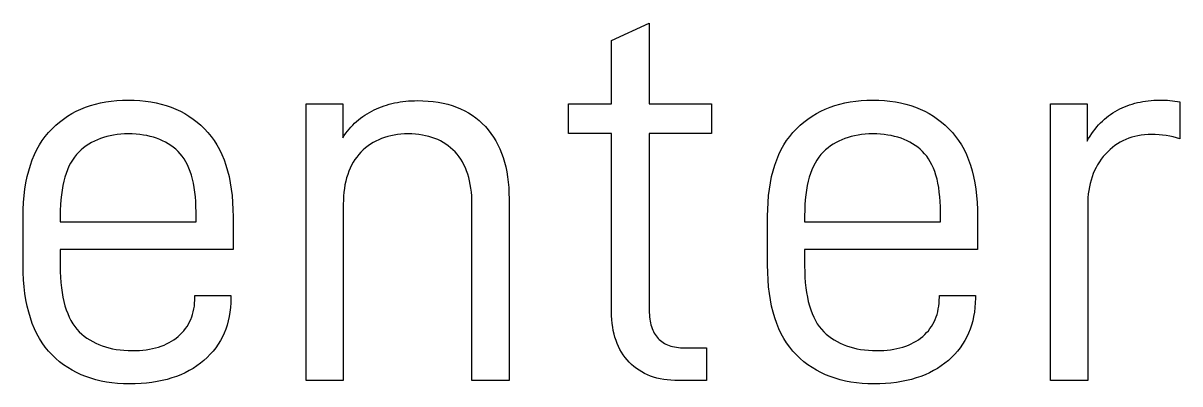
# Model space of a CAD drawing. Header units: millimetres. Extents: x 120 to 180, y -156 to -28.
# Drawn here: x 134.8 to 140.41, y -103.93 to -102.18 of the extents above; entities that cross this region are included whole.
import ezdxf

# ---------------------------------------------------------------- set-up
doc = ezdxf.new("R2010")
doc.units = ezdxf.units.MM
doc.layers.add('F.Silkscreen', color=41, linetype='CONTINUOUS', true_color=0xf2eda1)

msp = doc.modelspace()

# ---------------------------------------------------------------- linework, layer by layer
at = {"layer": 'F.Silkscreen', "linetype": 'CONTINUOUS'}
for p, q in [((137.650294, -102.265781), (137.832858, -102.181107)), ((137.832858, -102.181107), (137.832858, -102.57269)), ((137.650294, -102.57269), (137.650294, -102.265781)), ((135.098354, -102.58891), (135.121861, -102.580772)), ((135.121861, -102.580772), (135.146072, -102.57372)), ((135.146072, -102.57372), (135.170985, -102.567754)), ((135.170985, -102.567754), (135.196601, -102.562872)), ((135.196601, -102.562872), (135.222919, -102.559075)), ((135.222919, -102.559075), (135.24994, -102.556363)), ((135.24994, -102.556363), (135.277661, -102.554736)), ((135.277661, -102.554736), (135.306084, -102.554194)), ((135.306084, -102.554194), (135.334501, -102.554736)), ((135.334501, -102.554736), (135.362205, -102.556363)), ((135.362205, -102.556363), (135.389195, -102.559075)), ((135.389195, -102.559075), (135.415473, -102.562872)), ((135.415473, -102.562872), (135.441037, -102.567754)), ((135.441037, -102.567754), (135.465889, -102.57372)), ((135.465889, -102.57372), (135.490027, -102.580772)), ((135.490027, -102.580772), (135.513452, -102.58891)), ((136.168626, -103.914152), (136.168626, -102.57269)), ((136.168626, -102.57269), (136.345898, -102.57269)), ((136.345898, -102.57269), (136.345898, -102.736729)), ((136.534089, -102.586517), (136.546454, -102.582125)), ((136.546454, -102.582125), (136.558993, -102.578084)), ((136.558993, -102.578084), (136.571705, -102.574394)), ((136.571705, -102.574394), (136.584591, -102.571057)), ((136.584591, -102.571057), (136.597651, -102.568071)), ((136.597651, -102.568071), (136.610884, -102.565436)), ((136.610884, -102.565436), (136.624291, -102.563153)), ((136.624291, -102.563153), (136.637872, -102.561221)), ((136.637872, -102.561221), (136.651626, -102.559641)), ((136.651626, -102.559641), (136.665554, -102.558412)), ((136.665554, -102.558412), (136.679655, -102.557534)), ((136.679655, -102.557534), (136.69393, -102.557007)), ((136.69393, -102.557007), (136.708378, -102.556831)), ((136.708378, -102.556831), (136.73478, -102.557322)), ((136.73478, -102.557322), (136.760407, -102.558795)), ((136.760407, -102.558795), (136.785258, -102.561249)), ((136.785258, -102.561249), (136.809334, -102.564684)), ((136.809334, -102.564684), (136.832635, -102.569102)), ((136.832635, -102.569102), (136.855161, -102.574501)), ((136.855161, -102.574501), (136.876911, -102.580883)), ((136.876911, -102.580883), (136.897887, -102.588246)), ((137.441273, -102.715596), (137.441273, -102.57269)), ((137.441273, -102.57269), (137.650294, -102.57269)), ((137.832858, -102.57269), (138.134482, -102.57269)), ((138.134482, -102.57269), (138.134482, -102.715596)), ((138.709918, -102.58891), (138.733425, -102.580772)), ((138.733425, -102.580772), (138.757635, -102.57372)), ((138.757635, -102.57372), (138.782549, -102.567754)), ((138.782549, -102.567754), (138.808165, -102.562872)), ((138.808165, -102.562872), (138.834483, -102.559075)), ((138.834483, -102.559075), (138.861504, -102.556363)), ((138.861504, -102.556363), (138.889226, -102.554736)), ((138.889226, -102.554736), (138.917649, -102.554194)), ((138.917649, -102.554194), (138.946066, -102.554736)), ((138.946066, -102.554736), (138.973769, -102.556363)), ((138.973769, -102.556363), (139.00076, -102.559075)), ((139.00076, -102.559075), (139.027038, -102.562872)), ((139.027038, -102.562872), (139.052602, -102.567754)), ((139.052602, -102.567754), (139.077453, -102.57372)), ((139.077453, -102.57372), (139.101592, -102.580772)), ((139.101592, -102.580772), (139.125017, -102.58891)), ((139.780192, -103.914152), (139.780192, -102.57269)), ((139.780192, -102.57269), (139.957463, -102.57269)), ((139.957463, -102.57269), (139.957463, -102.752623)), ((140.139321, -102.586507), (140.151341, -102.581727)), ((140.151341, -102.581727), (140.163537, -102.57733)), ((140.163537, -102.57733), (140.175908, -102.573314)), ((140.175908, -102.573314), (140.188455, -102.569682)), ((140.188455, -102.569682), (140.201178, -102.566431)), ((140.201178, -102.566431), (140.214078, -102.563563)), ((140.214078, -102.563563), (140.227155, -102.561077)), ((140.227155, -102.561077), (140.24041, -102.558974)), ((140.24041, -102.558974), (140.253842, -102.557253)), ((140.253842, -102.557253), (140.267453, -102.555915)), ((140.267453, -102.555915), (140.281243, -102.554959)), ((140.281243, -102.554959), (140.295211, -102.554385)), ((140.295211, -102.554385), (140.309359, -102.554194)), ((140.309359, -102.554194), (140.321911, -102.554318)), ((140.321911, -102.554318), (140.334367, -102.554689)), ((140.334367, -102.554689), (140.346729, -102.555307)), ((140.346729, -102.555307), (140.359002, -102.556172)), ((140.359002, -102.556172), (140.371188, -102.557285)), ((140.371188, -102.557285), (140.38329, -102.558645)), ((140.38329, -102.558645), (140.395311, -102.560252)), ((140.395311, -102.560252), (140.407254, -102.562106)), ((140.407254, -102.562106), (140.407254, -102.742039)), ((134.991385, -102.645879), (135.011369, -102.632314)), ((135.011369, -102.632314), (135.032058, -102.619834)), ((135.032058, -102.619834), (135.053452, -102.60844)), ((135.053452, -102.60844), (135.075551, -102.598132)), ((135.075551, -102.598132), (135.098354, -102.58891)), ((135.513452, -102.58891), (135.536164, -102.598132)), ((135.536164, -102.598132), (135.558163, -102.60844)), ((135.558163, -102.60844), (135.579448, -102.619834)), ((135.579448, -102.619834), (135.600021, -102.632314)), ((135.600021, -102.632314), (135.61988, -102.645879)), ((136.432597, -102.641869), (136.442797, -102.634314)), ((136.442797, -102.634314), (136.453278, -102.627111)), ((136.453278, -102.627111), (136.464042, -102.620258)), ((136.464042, -102.620258), (136.475089, -102.613756)), ((136.475089, -102.613756), (136.486419, -102.607605)), ((136.486419, -102.607605), (136.498034, -102.601806)), ((136.498034, -102.601806), (136.509879, -102.596358)), ((136.509879, -102.596358), (136.521897, -102.591262)), ((136.521897, -102.591262), (136.534089, -102.586517)), ((136.897887, -102.588246), (136.918087, -102.596591)), ((136.918087, -102.596591), (136.937512, -102.605918)), ((136.937512, -102.605918), (136.956162, -102.616227)), ((136.956162, -102.616227), (136.974037, -102.627519)), ((136.974037, -102.627519), (136.991137, -102.639792)), ((136.991137, -102.639792), (137.007462, -102.653048)), ((138.602948, -102.645879), (138.622932, -102.632314)), ((138.622932, -102.632314), (138.643622, -102.619834)), ((138.643622, -102.619834), (138.665016, -102.60844)), ((138.665016, -102.60844), (138.687115, -102.598132)), ((138.687115, -102.598132), (138.709918, -102.58891)), ((139.125017, -102.58891), (139.147729, -102.598132)), ((139.147729, -102.598132), (139.169728, -102.60844)), ((139.169728, -102.60844), (139.191014, -102.619834)), ((139.191014, -102.619834), (139.211586, -102.632314)), ((139.211586, -102.632314), (139.231446, -102.645879)), ((140.040869, -102.647107), (140.050744, -102.638772)), ((140.050744, -102.638772), (140.060899, -102.63084)), ((140.060899, -102.63084), (140.071332, -102.623311)), ((140.071332, -102.623311), (140.082045, -102.616185)), ((140.082045, -102.616185), (140.093037, -102.609462)), ((140.093037, -102.609462), (140.104308, -102.603142)), ((140.104308, -102.603142), (140.115805, -102.597215)), ((140.115805, -102.597215), (140.127476, -102.59167)), ((140.127476, -102.59167), (140.139321, -102.586507)), ((134.918703, -102.711035), (134.93567, -102.693091)), ((134.93567, -102.693091), (134.953535, -102.676268)), ((134.953535, -102.676268), (134.972107, -102.66053)), ((134.972107, -102.66053), (134.991385, -102.645879)), ((135.61988, -102.645879), (135.639026, -102.66053)), ((135.639026, -102.66053), (135.657459, -102.676268)), ((135.657459, -102.676268), (135.675179, -102.693091)), ((135.675179, -102.693091), (135.692, -102.711035)), ((136.369008, -102.704585), (136.37726, -102.694572)), ((136.37726, -102.694572), (136.385789, -102.684911)), ((136.385789, -102.684911), (136.394594, -102.6756)), ((136.394594, -102.6756), (136.403676, -102.666641)), ((136.403676, -102.666641), (136.413037, -102.658033)), ((136.413037, -102.658033), (136.422677, -102.649776)), ((136.422677, -102.649776), (136.432597, -102.641869)), ((137.007462, -102.653048), (137.023011, -102.667286)), ((137.023011, -102.667286), (137.037785, -102.682507)), ((137.037785, -102.682507), (137.051722, -102.698606)), ((138.530266, -102.711035), (138.547232, -102.693091)), ((138.547232, -102.693091), (138.565098, -102.676268)), ((138.565098, -102.676268), (138.58367, -102.66053)), ((138.58367, -102.66053), (138.602948, -102.645879)), ((139.231446, -102.645879), (139.250592, -102.66053)), ((139.250592, -102.66053), (139.269026, -102.676268)), ((139.269026, -102.676268), (139.286746, -102.693091)), ((139.286746, -102.693091), (139.303566, -102.711035)), ((139.987477, -102.705581), (139.995678, -102.694828)), ((139.995678, -102.694828), (140.004158, -102.684477)), ((140.004158, -102.684477), (140.012917, -102.67453)), ((140.012917, -102.67453), (140.021955, -102.664986)), ((140.021955, -102.664986), (140.031273, -102.655845)), ((140.031273, -102.655845), (140.040869, -102.647107)), ((134.874356, -102.771879), (134.888046, -102.750429)), ((134.888046, -102.750429), (134.902828, -102.730148)), ((134.902828, -102.730148), (134.918703, -102.711035)), ((135.155712, -102.746271), (135.141379, -102.752847)), ((135.170519, -102.740386), (135.155712, -102.746271)), ((135.1858, -102.735194), (135.170519, -102.740386)), ((135.201556, -102.730694), (135.1858, -102.735194)), ((135.217787, -102.726887), (135.201556, -102.730694)), ((135.234494, -102.723771), (135.217787, -102.726887)), ((135.251677, -102.721348), (135.234494, -102.723771)), ((135.269336, -102.719618), (135.251677, -102.721348)), ((135.287471, -102.718579), (135.269336, -102.719618)), ((135.306084, -102.718233), (135.287471, -102.718579)), ((135.325023, -102.718564), (135.306084, -102.718233)), ((135.343441, -102.719555), (135.325023, -102.718564)), ((135.361339, -102.721208), (135.343441, -102.719555)), ((135.378717, -102.723522), (135.361339, -102.721208)), ((135.395575, -102.726497), (135.378717, -102.723522)), ((135.411915, -102.730134), (135.395575, -102.726497)), ((135.427736, -102.734433), (135.411915, -102.730134)), ((135.443039, -102.739393), (135.427736, -102.734433)), ((135.457825, -102.745015), (135.443039, -102.739393)), ((135.472092, -102.751299), (135.457825, -102.745015)), ((135.485843, -102.758245), (135.472092, -102.751299)), ((135.692, -102.711035), (135.707735, -102.730148)), ((135.707735, -102.730148), (135.722385, -102.750429)), ((135.722385, -102.750429), (135.735951, -102.771879)), ((136.345898, -102.736729), (136.353328, -102.725663)), ((136.353328, -102.725663), (136.361031, -102.714949)), ((136.361031, -102.714949), (136.369008, -102.704585)), ((136.520701, -102.746271), (136.507065, -102.752847)), ((136.534779, -102.740386), (136.520701, -102.746271)), ((136.549301, -102.735194), (136.534779, -102.740386)), ((136.564266, -102.730694), (136.549301, -102.735194)), ((136.579676, -102.726887), (136.564266, -102.730694)), ((136.59553, -102.723771), (136.579676, -102.726887)), ((136.611829, -102.721348), (136.59553, -102.723771)), ((136.628573, -102.719618), (136.611829, -102.721348)), ((136.645763, -102.718579), (136.628573, -102.719618)), ((136.663399, -102.718233), (136.645763, -102.718579)), ((136.681355, -102.718574), (136.663399, -102.718233)), ((136.698809, -102.719596), (136.681355, -102.718574)), ((136.715762, -102.721301), (136.698809, -102.719596)), ((136.732216, -102.723687), (136.715762, -102.721301)), ((136.74817, -102.726755), (136.732216, -102.723687)), ((136.763626, -102.730505), (136.74817, -102.726755)), ((136.778584, -102.734937), (136.763626, -102.730505)), ((136.793045, -102.740052), (136.778584, -102.734937)), ((136.807011, -102.745849), (136.793045, -102.740052)), ((136.820481, -102.752329), (136.807011, -102.745849)), ((136.833456, -102.759491), (136.820481, -102.752329)), ((137.051722, -102.698606), (137.06476, -102.715479)), ((137.06476, -102.715479), (137.076898, -102.733128)), ((137.076898, -102.733128), (137.088138, -102.751551)), ((137.088138, -102.751551), (137.098478, -102.77075)), ((137.650294, -102.715596), (137.441273, -102.715596)), ((137.650294, -103.580765), (137.650294, -102.715596)), ((138.134482, -102.715596), (137.832858, -102.715596)), ((137.832858, -102.715596), (137.832858, -103.572818)), ((138.485919, -102.771879), (138.499609, -102.750429)), ((138.499609, -102.750429), (138.514392, -102.730148)), ((138.514392, -102.730148), (138.530266, -102.711035)), ((138.767276, -102.746271), (138.752944, -102.752847)), ((138.782083, -102.740386), (138.767276, -102.746271)), ((138.797364, -102.735194), (138.782083, -102.740386)), ((138.81312, -102.730694), (138.797364, -102.735194)), ((138.829352, -102.726887), (138.81312, -102.730694)), ((138.846058, -102.723771), (138.829352, -102.726887)), ((138.863241, -102.721348), (138.846058, -102.723771)), ((138.8809, -102.719618), (138.863241, -102.721348)), ((138.899036, -102.718579), (138.8809, -102.719618)), ((138.917649, -102.718233), (138.899036, -102.718579)), ((138.936587, -102.718564), (138.917649, -102.718233)), ((138.955005, -102.719555), (138.936587, -102.718564)), ((138.972903, -102.721208), (138.955005, -102.719555)), ((138.990281, -102.723522), (138.972903, -102.721208)), ((139.00714, -102.726497), (138.990281, -102.723522)), ((139.02348, -102.730134), (139.00714, -102.726497)), ((139.039301, -102.734433), (139.02348, -102.730134)), ((139.054604, -102.739393), (139.039301, -102.734433)), ((139.06939, -102.745015), (139.054604, -102.739393)), ((139.083658, -102.751299), (139.06939, -102.745015)), ((139.097409, -102.758245), (139.083658, -102.751299)), ((139.303566, -102.711035), (139.319302, -102.730148)), ((139.319302, -102.730148), (139.333952, -102.750429)), ((139.333952, -102.750429), (139.347517, -102.771879)), ((139.957463, -102.752623), (139.964548, -102.740258)), ((139.964548, -102.740258), (139.971912, -102.728296)), ((139.971912, -102.728296), (139.979555, -102.716737)), ((139.979555, -102.716737), (139.987477, -102.705581)), ((140.131223, -102.751011), (140.117862, -102.758081)), ((140.144987, -102.744685), (140.131223, -102.751011)), ((140.159153, -102.739103), (140.144987, -102.744685)), ((140.173724, -102.734266), (140.159153, -102.739103)), ((140.188699, -102.730173), (140.173724, -102.734266)), ((140.20408, -102.726824), (140.188699, -102.730173)), ((140.219866, -102.724219), (140.20408, -102.726824)), ((140.23606, -102.722359), (140.219866, -102.724219)), ((140.252661, -102.721242), (140.23606, -102.722359)), ((140.269671, -102.72087), (140.252661, -102.721242)), ((140.288052, -102.721202), (140.269671, -102.72087)), ((140.306089, -102.722195), (140.288052, -102.721202)), ((140.323785, -102.72385), (140.306089, -102.722195)), ((140.341143, -102.726167), (140.323785, -102.72385)), ((140.358165, -102.729144), (140.341143, -102.726167)), ((140.374856, -102.732783), (140.358165, -102.729144)), ((140.391218, -102.737081), (140.374856, -102.732783)), ((140.407254, -102.742039), (140.391218, -102.737081)), ((134.850255, -102.818284), (134.861759, -102.794498)), ((134.861759, -102.794498), (134.874356, -102.771879)), ((135.065314, -102.806846), (135.054406, -102.81844)), ((135.076811, -102.796115), (135.065314, -102.806846)), ((135.08878, -102.786077), (135.076811, -102.796115)), ((135.10122, -102.776731), (135.08878, -102.786077)), ((135.114134, -102.768078), (135.10122, -102.776731)), ((135.12752, -102.760116), (135.114134, -102.768078)), ((135.141379, -102.752847), (135.12752, -102.760116)), ((135.499078, -102.765852), (135.485843, -102.758245)), ((135.511796, -102.774123), (135.499078, -102.765852)), ((135.523998, -102.783055), (135.511796, -102.774123)), ((135.535685, -102.79265), (135.523998, -102.783055)), ((135.546857, -102.802907), (135.535685, -102.79265)), ((135.55743, -102.813975), (135.546857, -102.802907)), ((135.735951, -102.771879), (135.74843, -102.794498)), ((135.74843, -102.794498), (135.759825, -102.818284)), ((136.434533, -102.806846), (136.424106, -102.818223)), ((136.445519, -102.796115), (136.434533, -102.806846)), ((136.456945, -102.786077), (136.445519, -102.796115)), ((136.468813, -102.776731), (136.456945, -102.786077)), ((136.481122, -102.768078), (136.468813, -102.776731)), ((136.493872, -102.760116), (136.481122, -102.768078)), ((136.507065, -102.752847), (136.493872, -102.760116)), ((136.845938, -102.767336), (136.833456, -102.759491)), ((136.857926, -102.775864), (136.845938, -102.767336)), ((136.869423, -102.785074), (136.857926, -102.775864)), ((136.880428, -102.794968), (136.869423, -102.785074)), ((136.890942, -102.805545), (136.880428, -102.794968)), ((136.900889, -102.816767), (136.890942, -102.805545)), ((137.098478, -102.77075), (137.107919, -102.790723)), ((137.107919, -102.790723), (137.116461, -102.811471)), ((138.461819, -102.818284), (138.473323, -102.794498)), ((138.473323, -102.794498), (138.485919, -102.771879)), ((138.676879, -102.806846), (138.66597, -102.81844)), ((138.688376, -102.796115), (138.676879, -102.806846)), ((138.700344, -102.786077), (138.688376, -102.796115)), ((138.712785, -102.776731), (138.700344, -102.786077)), ((138.725698, -102.768078), (138.712785, -102.776731)), ((138.739084, -102.760116), (138.725698, -102.768078)), ((138.752944, -102.752847), (138.739084, -102.760116)), ((139.110643, -102.765852), (139.097409, -102.758245)), ((139.123361, -102.774123), (139.110643, -102.765852)), ((139.135564, -102.783055), (139.123361, -102.774123)), ((139.147251, -102.79265), (139.135564, -102.783055)), ((139.158423, -102.802907), (139.147251, -102.79265)), ((139.168996, -102.813975), (139.158423, -102.802907)), ((139.347517, -102.771879), (139.359996, -102.794498)), ((139.359996, -102.794498), (139.371391, -102.818284)), ((140.057062, -102.804594), (140.046097, -102.816129)), ((140.068423, -102.793803), (140.057062, -102.804594)), ((140.080184, -102.783756), (140.068423, -102.793803)), ((140.092343, -102.774453), (140.080184, -102.783756)), ((140.104902, -102.765895), (140.092343, -102.774453)), ((140.117862, -102.758081), (140.104902, -102.765895)), ((134.83053, -102.869362), (134.839846, -102.843239)), ((134.839846, -102.843239), (134.850255, -102.818284)), ((135.025919, -102.859361), (135.017835, -102.875046)), ((135.034709, -102.844698), (135.025919, -102.859361)), ((135.044204, -102.831058), (135.034709, -102.844698)), ((135.054406, -102.81844), (135.044204, -102.831058)), ((135.567321, -102.826015), (135.55743, -102.813975)), ((135.576529, -102.839026), (135.567321, -102.826015)), ((135.585056, -102.853009), (135.576529, -102.839026)), ((135.5929, -102.867964), (135.585056, -102.853009)), ((135.759825, -102.818284), (135.770135, -102.843239)), ((135.770135, -102.843239), (135.779359, -102.869362)), ((136.396876, -102.855886), (136.389149, -102.869618)), ((136.405278, -102.842743), (136.396876, -102.855886)), ((136.414354, -102.830189), (136.405278, -102.842743)), ((136.424106, -102.818223), (136.414354, -102.830189)), ((136.910191, -102.828609), (136.900889, -102.816767)), ((136.918849, -102.841072), (136.910191, -102.828609)), ((136.926863, -102.854156), (136.918849, -102.841072)), ((136.934234, -102.86786), (136.926863, -102.854156)), ((137.116461, -102.811471), (137.124104, -102.832994)), ((137.124104, -102.832994), (137.130848, -102.855293)), ((137.130848, -102.855293), (137.136693, -102.878366)), ((138.442093, -102.869362), (138.451409, -102.843239)), ((138.451409, -102.843239), (138.461819, -102.818284)), ((138.637484, -102.859361), (138.6294, -102.875046)), ((138.646273, -102.844698), (138.637484, -102.859361)), ((138.655769, -102.831058), (138.646273, -102.844698)), ((138.66597, -102.81844), (138.655769, -102.831058)), ((139.178886, -102.826015), (139.168996, -102.813975)), ((139.188095, -102.839026), (139.178886, -102.826015)), ((139.196621, -102.853009), (139.188095, -102.839026)), ((139.204466, -102.867964), (139.196621, -102.853009)), ((139.371391, -102.818284), (139.3817, -102.843239)), ((139.3817, -102.843239), (139.390924, -102.869362)), ((140.016842, -102.853895), (140.008441, -102.867392)), ((140.025919, -102.840852), (140.016842, -102.853895)), ((140.03567, -102.828263), (140.025919, -102.840852)), ((140.046097, -102.816129), (140.03567, -102.828263)), ((134.815182, -102.925114), (134.822309, -102.896654)), ((134.822309, -102.896654), (134.83053, -102.869362)), ((135.003781, -102.909486), (134.997811, -102.92824)), ((135.010455, -102.891755), (135.003781, -102.909486)), ((135.017835, -102.875046), (135.010455, -102.891755)), ((135.600063, -102.88389), (135.5929, -102.867964)), ((135.606543, -102.900788), (135.600063, -102.88389)), ((135.612341, -102.918658), (135.606543, -102.900788)), ((135.617457, -102.937499), (135.612341, -102.918658)), ((135.779359, -102.869362), (135.787498, -102.896654)), ((135.787498, -102.896654), (135.794552, -102.925114)), ((136.370009, -102.914346), (136.364976, -102.930432)), ((136.375716, -102.898848), (136.370009, -102.914346)), ((136.382096, -102.883939), (136.375716, -102.898848)), ((136.389149, -102.869618), (136.382096, -102.883939)), ((136.940962, -102.882184), (136.934234, -102.86786)), ((136.947047, -102.897128), (136.940962, -102.882184)), ((136.95249, -102.912693), (136.947047, -102.897128)), ((136.957291, -102.928878), (136.95249, -102.912693)), ((137.136693, -102.878366), (137.141639, -102.902215)), ((137.141639, -102.902215), (137.145685, -102.926839)), ((138.426746, -102.925114), (138.433872, -102.896654)), ((138.433872, -102.896654), (138.442093, -102.869362)), ((138.615346, -102.909486), (138.609376, -102.92824)), ((138.622021, -102.891755), (138.615346, -102.909486)), ((138.6294, -102.875046), (138.622021, -102.891755)), ((139.211628, -102.88389), (139.204466, -102.867964)), ((139.218108, -102.900788), (139.211628, -102.88389)), ((139.223906, -102.918658), (139.218108, -102.900788)), ((139.229022, -102.937499), (139.223906, -102.918658)), ((139.390924, -102.869362), (139.399063, -102.896654)), ((139.399063, -102.896654), (139.406117, -102.925114)), ((139.987281, -102.910612), (139.981574, -102.925928)), ((139.99366, -102.89575), (139.987281, -102.910612)), ((140.000714, -102.881344), (139.99366, -102.89575)), ((140.008441, -102.867392), (140.000714, -102.881344)), ((134.804216, -102.985537), (134.809151, -102.954742)), ((134.809151, -102.954742), (134.815182, -102.925114)), ((134.987981, -102.968816), (134.984121, -102.990638)), ((134.992544, -102.948016), (134.987981, -102.968816)), ((134.997811, -102.92824), (134.992544, -102.948016)), ((135.621891, -102.957312), (135.617457, -102.937499)), ((135.625643, -102.978097), (135.621891, -102.957312)), ((135.794552, -102.925114), (135.80052, -102.954742)), ((135.80052, -102.954742), (135.805404, -102.985537)), ((136.356925, -102.964373), (136.353908, -102.982227)), ((136.360614, -102.947108), (136.356925, -102.964373)), ((136.364976, -102.930432), (136.360614, -102.947108)), ((136.961451, -102.945683), (136.957291, -102.928878)), ((136.96497, -102.963108), (136.961451, -102.945683)), ((136.967848, -102.981153), (136.96497, -102.963108)), ((137.145685, -102.926839), (137.148832, -102.952239)), ((137.148832, -102.952239), (137.15108, -102.978413)), ((138.415779, -102.985537), (138.420715, -102.954742)), ((138.420715, -102.954742), (138.426746, -102.925114)), ((138.599547, -102.968816), (138.595687, -102.990638)), ((138.60411, -102.948016), (138.599547, -102.968816)), ((138.609376, -102.92824), (138.60411, -102.948016)), ((139.233456, -102.957312), (139.229022, -102.937499)), ((139.237207, -102.978097), (139.233456, -102.957312)), ((139.406117, -102.925114), (139.412086, -102.954742)), ((139.412086, -102.954742), (139.416969, -102.985537)), ((139.96849, -102.974606), (139.965472, -102.991742)), ((139.972179, -102.957925), (139.96849, -102.974606)), ((139.97654, -102.941699), (139.972179, -102.957925)), ((139.981574, -102.925928), (139.97654, -102.941699)), ((134.797634, -103.050633), (134.800377, -103.017501)), ((134.800377, -103.017501), (134.804216, -102.985537)), ((134.980964, -103.013483), (134.978509, -103.037351)), ((134.984121, -102.990638), (134.980964, -103.013483)), ((135.628712, -102.999853), (135.625643, -102.978097)), ((135.6311, -103.022581), (135.628712, -102.999853)), ((135.632805, -103.046281), (135.6311, -103.022581)), ((135.805404, -102.985537), (135.809202, -103.017501)), ((135.809202, -103.017501), (135.811915, -103.050633)), ((136.349886, -103.019701), (136.348881, -103.039322)), ((136.351561, -103.000669), (136.349886, -103.019701)), ((136.353908, -102.982227), (136.351561, -103.000669)), ((136.970086, -102.999818), (136.967848, -102.981153)), ((136.971684, -103.019103), (136.970086, -102.999818)), ((136.972643, -103.039008), (136.971684, -103.019103)), ((137.15108, -102.978413), (137.152429, -103.005364)), ((137.152429, -103.005364), (137.152878, -103.033089)), ((138.409197, -103.050633), (138.41194, -103.017501)), ((138.41194, -103.017501), (138.415779, -102.985537)), ((138.59253, -103.013483), (138.590075, -103.037351)), ((138.595687, -102.990638), (138.59253, -103.013483)), ((139.240277, -102.999853), (139.237207, -102.978097)), ((139.242664, -103.022581), (139.240277, -102.999853)), ((139.24437, -103.046281), (139.242664, -103.022581)), ((139.416969, -102.985537), (139.420767, -103.017501)), ((139.420767, -103.017501), (139.42348, -103.050633)), ((139.96145, -103.027381), (139.960445, -103.045884)), ((139.963126, -103.009334), (139.96145, -103.027381)), ((139.965472, -102.991742), (139.963126, -103.009334)), ((134.795522, -103.115091), (134.795988, -103.084933)), ((134.795988, -103.084933), (134.797634, -103.050633)), ((134.975704, -103.088155), (134.975354, -103.115091)), ((134.976756, -103.062242), (134.975704, -103.088155)), ((134.978509, -103.037351), (134.976756, -103.062242)), ((135.633828, -103.070952), (135.632805, -103.046281)), ((135.634169, -103.096595), (135.633828, -103.070952)), ((135.811915, -103.050633), (135.813543, -103.084933)), ((135.813543, -103.084933), (135.814086, -103.120401)), ((136.348881, -103.039322), (136.348546, -103.059532)), ((136.348546, -103.059532), (136.348546, -103.914152)), ((136.972962, -103.059532), (136.972643, -103.039008)), ((136.972962, -103.914152), (136.972962, -103.059532)), ((137.152878, -103.033089), (137.152878, -103.914152)), ((138.407084, -103.115091), (138.407551, -103.084933)), ((138.407551, -103.084933), (138.409197, -103.050633)), ((138.587271, -103.088155), (138.58692, -103.115091)), ((138.588322, -103.062242), (138.587271, -103.088155)), ((138.590075, -103.037351), (138.588322, -103.062242)), ((139.245393, -103.070952), (139.24437, -103.046281)), ((139.245734, -103.096595), (139.245393, -103.070952)), ((139.42348, -103.050633), (139.425108, -103.084933)), ((139.425108, -103.084933), (139.42565, -103.120401)), ((139.960445, -103.045884), (139.96011, -103.064842)), ((139.96011, -103.064842), (139.96011, -103.914152)), ((134.795439, -103.120401), (134.795522, -103.115091)), ((134.795439, -103.35322), (134.795439, -103.120401)), ((134.975354, -103.115091), (134.975354, -103.144207)), ((134.975354, -103.144207), (135.634169, -103.144207)), ((135.634169, -103.144207), (135.634169, -103.096595)), ((135.814086, -103.120401), (135.814086, -103.27913)), ((138.407002, -103.120401), (138.407084, -103.115091)), ((138.407002, -103.35322), (138.407002, -103.120401)), ((138.58692, -103.115091), (138.58692, -103.144207)), ((138.58692, -103.144207), (139.245734, -103.144207)), ((139.245734, -103.144207), (139.245734, -103.096595)), ((139.42565, -103.120401), (139.42565, -103.27913)), ((135.814086, -103.27913), (134.975354, -103.27913)), ((134.975354, -103.27913), (134.975354, -103.35853)), ((139.42565, -103.27913), (138.58692, -103.27913)), ((138.58692, -103.27913), (138.58692, -103.35853)), ((134.795988, -103.389651), (134.795439, -103.35322)), ((134.975354, -103.35853), (134.975717, -103.386435)), ((138.407551, -103.389651), (138.407002, -103.35322)), ((138.58692, -103.35853), (138.587283, -103.386435)), ((134.797634, -103.424863), (134.795988, -103.389651)), ((134.800377, -103.458856), (134.797634, -103.424863)), ((134.975717, -103.386435), (134.976805, -103.413276)), ((134.976805, -103.413276), (134.978617, -103.439054)), ((138.409197, -103.424863), (138.407551, -103.389651)), ((138.41194, -103.458856), (138.409197, -103.424863)), ((138.587283, -103.386435), (138.588371, -103.413276)), ((138.588371, -103.413276), (138.590184, -103.439054)), ((134.804216, -103.49163), (134.800377, -103.458856)), ((134.978617, -103.439054), (134.981154, -103.463769)), ((134.981154, -103.463769), (134.984416, -103.48742)), ((138.415779, -103.49163), (138.41194, -103.458856)), ((138.590184, -103.439054), (138.592721, -103.463769)), ((138.592721, -103.463769), (138.595982, -103.48742)), ((134.809151, -103.523185), (134.804216, -103.49163)), ((134.815182, -103.55352), (134.809151, -103.523185)), ((134.984416, -103.48742), (134.9884, -103.510006)), ((134.9884, -103.510006), (134.993108, -103.531529)), ((134.993108, -103.531529), (134.998539, -103.551987)), ((135.627612, -103.538919), (135.62856, -103.524322)), ((135.62856, -103.524322), (135.628876, -103.509312)), ((135.628876, -103.509312), (135.628876, -103.5014)), ((135.628876, -103.5014), (135.803502, -103.5014)), ((135.80299, -103.537811), (135.801455, -103.560423)), ((135.803502, -103.514622), (135.80299, -103.537811)), ((135.803502, -103.5014), (135.803502, -103.514622)), ((138.420715, -103.523185), (138.415779, -103.49163)), ((138.426746, -103.55352), (138.420715, -103.523185)), ((138.595982, -103.48742), (138.599966, -103.510006)), ((138.599966, -103.510006), (138.604674, -103.531529)), ((138.604674, -103.531529), (138.610105, -103.551987)), ((139.239178, -103.538919), (139.240127, -103.524322)), ((139.240127, -103.524322), (139.240443, -103.509312)), ((139.240443, -103.509312), (139.240443, -103.5014)), ((139.240443, -103.5014), (139.415066, -103.5014)), ((139.414555, -103.537811), (139.41302, -103.560423)), ((139.415066, -103.514622), (139.414555, -103.537811)), ((139.415066, -103.5014), (139.415066, -103.514622)), ((134.822309, -103.582635), (134.815182, -103.55352)), ((134.83053, -103.610531), (134.822309, -103.582635)), ((134.998539, -103.551987), (135.004692, -103.571382)), ((135.004692, -103.571382), (135.011568, -103.589711)), ((135.011568, -103.589711), (135.019165, -103.606976)), ((135.613402, -103.605696), (135.617505, -103.593168)), ((135.617505, -103.593168), (135.620978, -103.580226)), ((135.620978, -103.580226), (135.62382, -103.566871)), ((135.62382, -103.566871), (135.626032, -103.553102)), ((135.626032, -103.553102), (135.627612, -103.538919)), ((135.798897, -103.582457), (135.795316, -103.603912)), ((135.801455, -103.560423), (135.798897, -103.582457)), ((137.650629, -103.600011), (137.650294, -103.580765)), ((137.832858, -103.572818), (137.833026, -103.584049)), ((137.833026, -103.584049), (137.833531, -103.594924)), ((138.433872, -103.582635), (138.426746, -103.55352)), ((138.442093, -103.610531), (138.433872, -103.582635)), ((138.610105, -103.551987), (138.616258, -103.571382)), ((138.616258, -103.571382), (138.623133, -103.589711)), ((138.623133, -103.589711), (138.630729, -103.606976)), ((139.224968, -103.605696), (139.229072, -103.593168)), ((139.229072, -103.593168), (139.232545, -103.580226)), ((139.232545, -103.580226), (139.235387, -103.566871)), ((139.235387, -103.566871), (139.237598, -103.553102)), ((139.237598, -103.553102), (139.239178, -103.538919)), ((139.410462, -103.582457), (139.406881, -103.603912)), ((139.41302, -103.560423), (139.410462, -103.582457)), ((134.839846, -103.637207), (134.83053, -103.610531)), ((134.850255, -103.662663), (134.839846, -103.637207)), ((135.019165, -103.606976), (135.027483, -103.623176)), ((135.027483, -103.623176), (135.036522, -103.638311)), ((135.036522, -103.638311), (135.046282, -103.652381)), ((135.590695, -103.65167), (135.597315, -103.640797)), ((135.597315, -103.640797), (135.603307, -103.62951)), ((135.603307, -103.62951), (135.608669, -103.61781)), ((135.608669, -103.61781), (135.613402, -103.605696)), ((135.785084, -103.645089), (135.778433, -103.66481)), ((135.790712, -103.62479), (135.785084, -103.645089)), ((135.795316, -103.603912), (135.790712, -103.62479)), ((137.651634, -103.61873), (137.650629, -103.600011)), ((137.65331, -103.636923), (137.651634, -103.61873)), ((137.655656, -103.654589), (137.65331, -103.636923)), ((137.833531, -103.594924), (137.834371, -103.605442)), ((137.834371, -103.605442), (137.835549, -103.615604)), ((137.835549, -103.615604), (137.837062, -103.62541)), ((137.837062, -103.62541), (137.838912, -103.634859)), ((137.838912, -103.634859), (137.841097, -103.643951)), ((137.841097, -103.643951), (137.843619, -103.652687)), ((138.451409, -103.637207), (138.442093, -103.610531)), ((138.461819, -103.662663), (138.451409, -103.637207)), ((138.630729, -103.606976), (138.639047, -103.623176)), ((138.639047, -103.623176), (138.648086, -103.638311)), ((138.648086, -103.638311), (138.657846, -103.652381)), ((139.202262, -103.65167), (139.208882, -103.640797)), ((139.208882, -103.640797), (139.214873, -103.62951)), ((139.214873, -103.62951), (139.220236, -103.61781)), ((139.220236, -103.61781), (139.224968, -103.605696)), ((139.39665, -103.645089), (139.389999, -103.66481)), ((139.402277, -103.62479), (139.39665, -103.645089)), ((139.406881, -103.603912), (139.402277, -103.62479)), ((134.861759, -103.686899), (134.850255, -103.662663)), ((134.874356, -103.709916), (134.861759, -103.686899)), ((135.046282, -103.652381), (135.056762, -103.665385)), ((135.056762, -103.665385), (135.067961, -103.677324)), ((135.067961, -103.677324), (135.079802, -103.68838)), ((135.079802, -103.68838), (135.092206, -103.698723)), ((135.092206, -103.698723), (135.105173, -103.708351)), ((135.537863, -103.708158), (135.548178, -103.699829)), ((135.548178, -103.699829), (135.557936, -103.691025)), ((135.557936, -103.691025), (135.567067, -103.681807)), ((135.567067, -103.681807), (135.575571, -103.672175)), ((135.575571, -103.672175), (135.583447, -103.662129)), ((135.583447, -103.662129), (135.590695, -103.65167)), ((135.762062, -103.702517), (135.752341, -103.720502)), ((135.770759, -103.683953), (135.762062, -103.702517)), ((135.778433, -103.66481), (135.770759, -103.683953)), ((137.658674, -103.671728), (137.655656, -103.654589)), ((137.662363, -103.688341), (137.658674, -103.671728)), ((137.666725, -103.704427), (137.662363, -103.688341)), ((137.671759, -103.719987), (137.666725, -103.704427)), ((137.843619, -103.652687), (137.846477, -103.661067)), ((137.846477, -103.661067), (137.849671, -103.66909)), ((137.849671, -103.66909), (137.8532, -103.676756)), ((137.8532, -103.676756), (137.857066, -103.684066)), ((137.857066, -103.684066), (137.861267, -103.69102)), ((137.861267, -103.69102), (137.865804, -103.697617)), ((137.865804, -103.697617), (137.870677, -103.703857)), ((137.870677, -103.703857), (137.875886, -103.709741)), ((138.473323, -103.686899), (138.461819, -103.662663)), ((138.485919, -103.709916), (138.473323, -103.686899)), ((138.657846, -103.652381), (138.668325, -103.665385)), ((138.668325, -103.665385), (138.679524, -103.677324)), ((138.679524, -103.677324), (138.691365, -103.68838)), ((138.691365, -103.68838), (138.703769, -103.698723)), ((138.703769, -103.698723), (138.716737, -103.708351)), ((139.149429, -103.708158), (139.159745, -103.699829)), ((139.159745, -103.699829), (139.169502, -103.691025)), ((139.169502, -103.691025), (139.178633, -103.681807)), ((139.178633, -103.681807), (139.187137, -103.672175)), ((139.187137, -103.672175), (139.195013, -103.662129)), ((139.195013, -103.662129), (139.202262, -103.65167)), ((139.373628, -103.702517), (139.363908, -103.720502)), ((139.382325, -103.683953), (139.373628, -103.702517)), ((139.389999, -103.66481), (139.382325, -103.683953)), ((134.888046, -103.731712), (134.874356, -103.709916)), ((134.902828, -103.752288), (134.888046, -103.731712)), ((134.918703, -103.771643), (134.902828, -103.752288)), ((135.105173, -103.708351), (135.118702, -103.717267)), ((135.118702, -103.717267), (135.132793, -103.725468)), ((135.132793, -103.725468), (135.147443, -103.732956)), ((135.147443, -103.732956), (135.162654, -103.739731)), ((135.162654, -103.739731), (135.178423, -103.745793)), ((135.178423, -103.745793), (135.194751, -103.751141)), ((135.194751, -103.751141), (135.211635, -103.755776)), ((135.211635, -103.755776), (135.229077, -103.759697)), ((135.229077, -103.759697), (135.247074, -103.762906)), ((135.392169, -103.764311), (135.407848, -103.761893)), ((135.407848, -103.761893), (135.423042, -103.758937)), ((135.423042, -103.758937), (135.437749, -103.755444)), ((135.437749, -103.755444), (135.45197, -103.751414)), ((135.45197, -103.751414), (135.465704, -103.746847)), ((135.465704, -103.746847), (135.478951, -103.741742)), ((135.478951, -103.741742), (135.49171, -103.7361)), ((135.49171, -103.7361), (135.503981, -103.729921)), ((135.503981, -103.729921), (135.515764, -103.723204)), ((135.515764, -103.723204), (135.527058, -103.71595)), ((135.527058, -103.71595), (135.537863, -103.708158)), ((135.729831, -103.754736), (135.717041, -103.770985)), ((135.741598, -103.737909), (135.729831, -103.754736)), ((135.752341, -103.720502), (135.741598, -103.737909)), ((137.677466, -103.73502), (137.671759, -103.719987)), ((137.683846, -103.749526), (137.677466, -103.73502)), ((137.690899, -103.763506), (137.683846, -103.749526)), ((137.875886, -103.709741), (137.88143, -103.715268)), ((137.88143, -103.715268), (137.88731, -103.720439)), ((137.88731, -103.720439), (137.893525, -103.725253)), ((137.893525, -103.725253), (137.900076, -103.729711)), ((137.900076, -103.729711), (137.906963, -103.733812)), ((137.906963, -103.733812), (137.914184, -103.737556)), ((137.914184, -103.737556), (137.921741, -103.740944)), ((137.921741, -103.740944), (137.929634, -103.743976)), ((137.929634, -103.743976), (137.937861, -103.74665)), ((137.937861, -103.74665), (137.946424, -103.748968)), ((137.946424, -103.748968), (137.955322, -103.75093)), ((137.955322, -103.75093), (137.964555, -103.752535)), ((137.964555, -103.752535), (137.974123, -103.753783)), ((137.974123, -103.753783), (137.984027, -103.754675)), ((137.984027, -103.754675), (137.994265, -103.755209)), ((137.994265, -103.755209), (138.004838, -103.755388)), ((138.004838, -103.755388), (138.110671, -103.755388)), ((138.110671, -103.755388), (138.110671, -103.914152)), ((138.499609, -103.731712), (138.485919, -103.709916)), ((138.514392, -103.752288), (138.499609, -103.731712)), ((138.530266, -103.771643), (138.514392, -103.752288)), ((138.716737, -103.708351), (138.730266, -103.717267)), ((138.730266, -103.717267), (138.744356, -103.725468)), ((138.744356, -103.725468), (138.759007, -103.732956)), ((138.759007, -103.732956), (138.774217, -103.739731)), ((138.774217, -103.739731), (138.789987, -103.745793)), ((138.789987, -103.745793), (138.806314, -103.751141)), ((138.806314, -103.751141), (138.823199, -103.755776)), ((138.823199, -103.755776), (138.840641, -103.759697)), ((138.840641, -103.759697), (138.858638, -103.762906)), ((139.003734, -103.764311), (139.019413, -103.761893)), ((139.019413, -103.761893), (139.034606, -103.758937)), ((139.034606, -103.758937), (139.049313, -103.755444)), ((139.049313, -103.755444), (139.063534, -103.751414)), ((139.063534, -103.751414), (139.077268, -103.746847)), ((139.077268, -103.746847), (139.090515, -103.741742)), ((139.090515, -103.741742), (139.103274, -103.7361)), ((139.103274, -103.7361), (139.115546, -103.729921)), ((139.115546, -103.729921), (139.127329, -103.723204)), ((139.127329, -103.723204), (139.138623, -103.71595)), ((139.138623, -103.71595), (139.149429, -103.708158)), ((139.341398, -103.754736), (139.328608, -103.770985)), ((139.353165, -103.737909), (139.341398, -103.754736)), ((139.363908, -103.720502), (139.353165, -103.737909)), ((134.93567, -103.789778), (134.918703, -103.771643)), ((134.953557, -103.806761), (134.93567, -103.789778)), ((134.972193, -103.822649), (134.953557, -103.806761)), ((135.247074, -103.762906), (135.265626, -103.765401)), ((135.265626, -103.765401), (135.284732, -103.767184)), ((135.284732, -103.767184), (135.304392, -103.768253)), ((135.304392, -103.768253), (135.324605, -103.768609)), ((135.324605, -103.768609), (135.342222, -103.768341)), ((135.342222, -103.768341), (135.359356, -103.767535)), ((135.359356, -103.767535), (135.376005, -103.766191)), ((135.376005, -103.766191), (135.392169, -103.764311)), ((135.672532, -103.816256), (135.655773, -103.830033)), ((135.688391, -103.801745), (135.672532, -103.816256)), ((135.703228, -103.786655), (135.688391, -103.801745)), ((135.717041, -103.770985), (135.703228, -103.786655)), ((137.698627, -103.776959), (137.690899, -103.763506)), ((137.707029, -103.789885), (137.698627, -103.776959)), ((137.716106, -103.802285), (137.707029, -103.789885)), ((137.725857, -103.814158), (137.716106, -103.802285)), ((137.736285, -103.825504), (137.725857, -103.814158)), ((138.547232, -103.789778), (138.530266, -103.771643)), ((138.56512, -103.806761), (138.547232, -103.789778)), ((138.583757, -103.822649), (138.56512, -103.806761)), ((138.858638, -103.762906), (138.87719, -103.765401)), ((138.87719, -103.765401), (138.896297, -103.767184)), ((138.896297, -103.767184), (138.915957, -103.768253)), ((138.915957, -103.768253), (138.936169, -103.768609)), ((138.936169, -103.768609), (138.953787, -103.768341)), ((138.953787, -103.768341), (138.970921, -103.767535)), ((138.970921, -103.767535), (138.98757, -103.766191)), ((138.98757, -103.766191), (139.003734, -103.764311)), ((139.284098, -103.816256), (139.26734, -103.830033)), ((139.299958, -103.801745), (139.284098, -103.816256)), ((139.314795, -103.786655), (139.299958, -103.801745)), ((139.328608, -103.770985), (139.314795, -103.786655)), ((134.991579, -103.83744), (134.972193, -103.822649)), ((135.011712, -103.851135), (134.991579, -103.83744)), ((135.032593, -103.863734), (135.011712, -103.851135)), ((135.05422, -103.875238), (135.032593, -103.863734)), ((135.600846, -103.866029), (135.580987, -103.876249)), ((135.61993, -103.85492), (135.600846, -103.866029)), ((135.638239, -103.842921), (135.61993, -103.85492)), ((135.655773, -103.830033), (135.638239, -103.842921)), ((137.74731, -103.836235), (137.736285, -103.825504)), ((137.758858, -103.846274), (137.74731, -103.836235)), ((137.770928, -103.855622), (137.758858, -103.846274)), ((137.783521, -103.864278), (137.770928, -103.855622)), ((137.796638, -103.872242), (137.783521, -103.864278)), ((137.81028, -103.879514), (137.796638, -103.872242)), ((138.603142, -103.83744), (138.583757, -103.822649)), ((138.623276, -103.851135), (138.603142, -103.83744)), ((138.644157, -103.863734), (138.623276, -103.851135)), ((138.665784, -103.875238), (138.644157, -103.863734)), ((139.212412, -103.866029), (139.192553, -103.876249)), ((139.231497, -103.85492), (139.212412, -103.866029)), ((139.249806, -103.842921), (139.231497, -103.85492)), ((139.26734, -103.830033), (139.249806, -103.842921)), ((135.076593, -103.885645), (135.05422, -103.875238)), ((135.09971, -103.894957), (135.076593, -103.885645)), ((135.123572, -103.903173), (135.09971, -103.894957)), ((135.148178, -103.910294), (135.123572, -103.903173)), ((135.173526, -103.916319), (135.148178, -103.910294)), ((135.199615, -103.921248), (135.173526, -103.916319)), ((135.226446, -103.925082), (135.199615, -103.921248)), ((135.254017, -103.92782), (135.226446, -103.925082)), ((135.282328, -103.929463), (135.254017, -103.92782)), ((135.311377, -103.930011), (135.282328, -103.929463)), ((135.339763, -103.929567), (135.311377, -103.930011)), ((135.367374, -103.928234), (135.339763, -103.929567)), ((135.394209, -103.926013), (135.367374, -103.928234)), ((135.420269, -103.922903), (135.394209, -103.926013)), ((135.445554, -103.918905), (135.420269, -103.922903)), ((135.470064, -103.914017), (135.445554, -103.918905)), ((135.493799, -103.908241), (135.470064, -103.914017)), ((135.516759, -103.901577), (135.493799, -103.908241)), ((135.538943, -103.894023), (135.516759, -103.901577)), ((135.560353, -103.885581), (135.538943, -103.894023)), ((135.580987, -103.876249), (135.560353, -103.885581)), ((136.348546, -103.914152), (136.168626, -103.914152)), ((137.152878, -103.914152), (136.972962, -103.914152)), ((137.824447, -103.886094), (137.81028, -103.879514)), ((137.839141, -103.891981), (137.824447, -103.886094)), ((137.854362, -103.897177), (137.839141, -103.891981)), ((137.870111, -103.90168), (137.854362, -103.897177)), ((137.886389, -103.90549), (137.870111, -103.90168)), ((137.903196, -103.908608), (137.886389, -103.90549)), ((137.920533, -103.911034), (137.903196, -103.908608)), ((137.938401, -103.912766), (137.920533, -103.911034)), ((137.956801, -103.913806), (137.938401, -103.912766)), ((137.975733, -103.914152), (137.956801, -103.913806)), ((138.110671, -103.914152), (137.975733, -103.914152)), ((138.688157, -103.885645), (138.665784, -103.875238)), ((138.711275, -103.894957), (138.688157, -103.885645)), ((138.735137, -103.903173), (138.711275, -103.894957)), ((138.759742, -103.910294), (138.735137, -103.903173)), ((138.78509, -103.916319), (138.759742, -103.910294)), ((138.81118, -103.921248), (138.78509, -103.916319)), ((138.838011, -103.925082), (138.81118, -103.921248)), ((138.865582, -103.92782), (138.838011, -103.925082)), ((138.893893, -103.929463), (138.865582, -103.92782)), ((138.922942, -103.930011), (138.893893, -103.929463)), ((138.951327, -103.929567), (138.922942, -103.930011)), ((138.978938, -103.928234), (138.951327, -103.929567)), ((139.005773, -103.926013), (138.978938, -103.928234)), ((139.031833, -103.922903), (139.005773, -103.926013)), ((139.057119, -103.918905), (139.031833, -103.922903)), ((139.081629, -103.914017), (139.057119, -103.918905)), ((139.105364, -103.908241), (139.081629, -103.914017)), ((139.128324, -103.901577), (139.105364, -103.908241)), ((139.150509, -103.894023), (139.128324, -103.901577)), ((139.171918, -103.885581), (139.150509, -103.894023)), ((139.192553, -103.876249), (139.171918, -103.885581)), ((139.96011, -103.914152), (139.780192, -103.914152))]:
    msp.add_line(p, q, dxfattribs=at)

doc.saveas('drawing.dxf')
